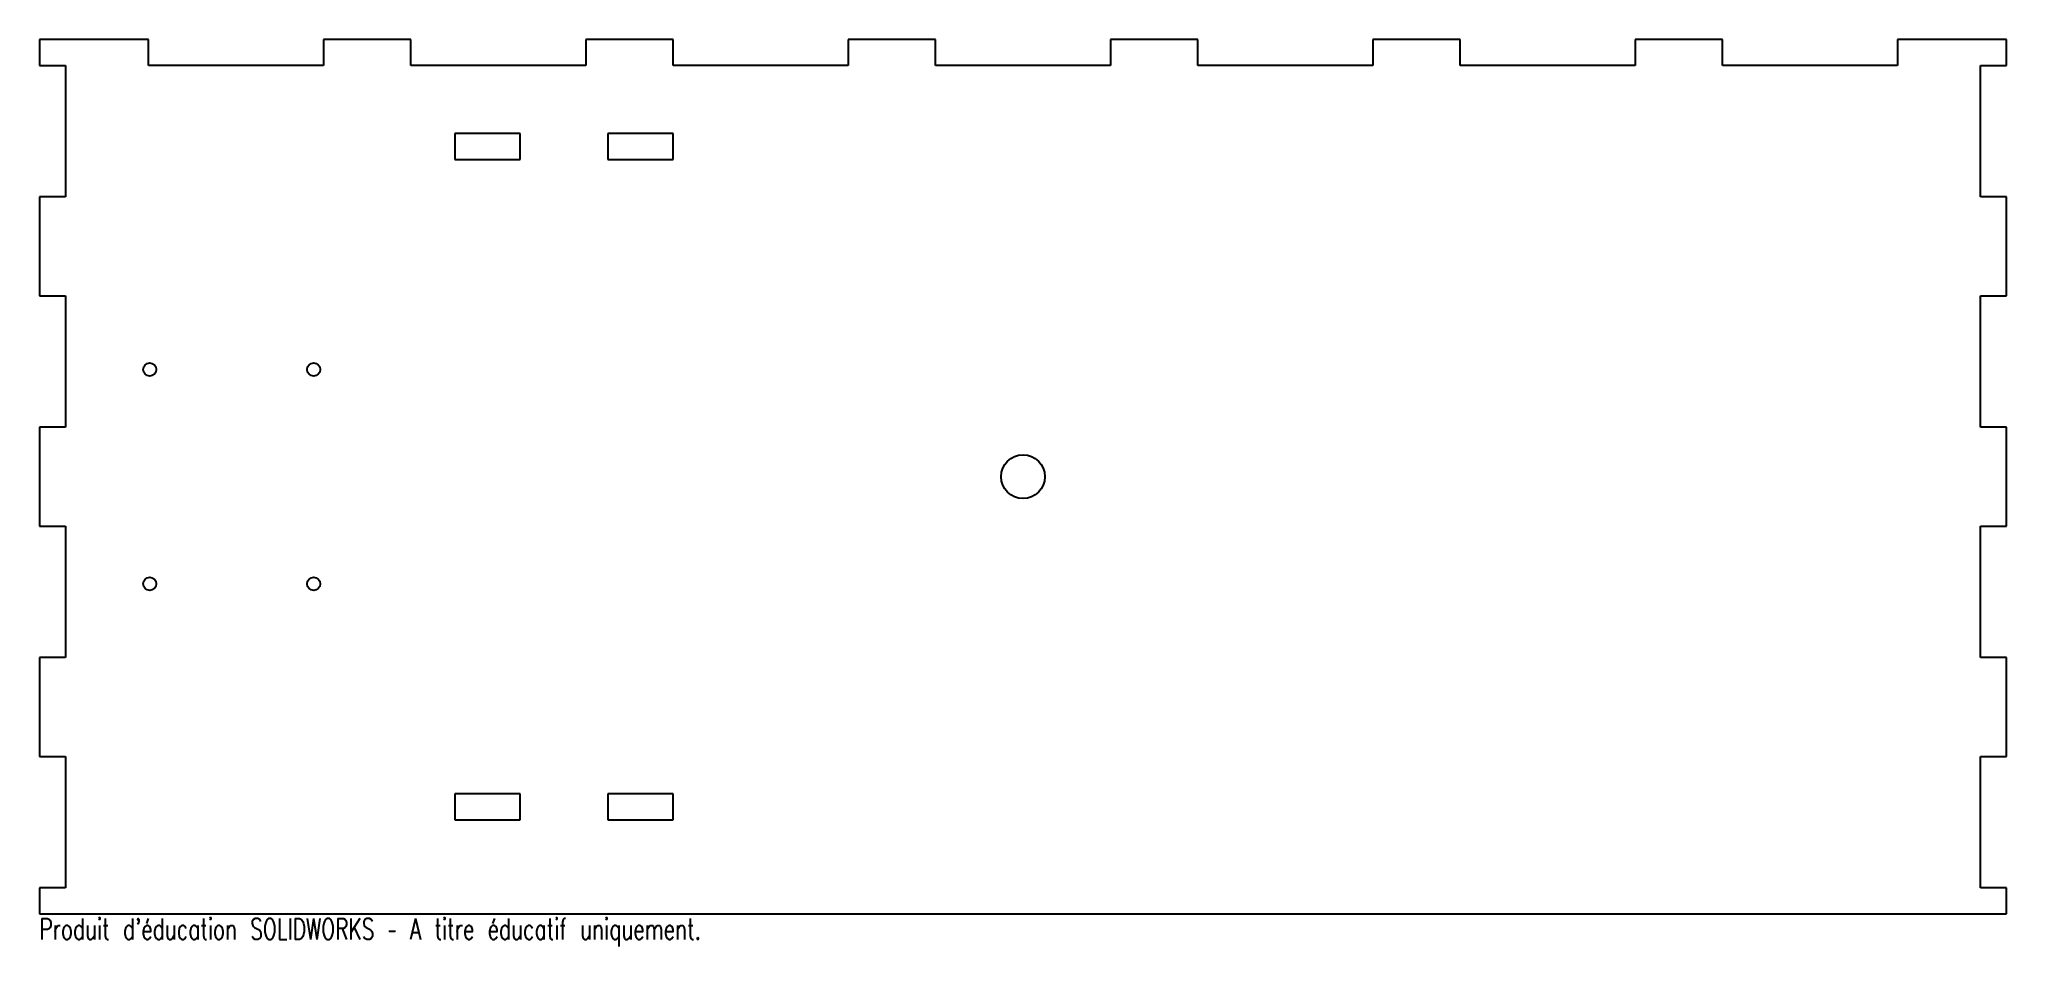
# Model space of a CAD drawing. Header units: millimetres. Extents: x 0 to 450, y -7 to 200.
import ezdxf

# ---------------------------------------------------------------- set-up
doc = ezdxf.new("R2010")
doc.units = ezdxf.units.MM
doc.styles.add('SLDTEXTSTYLE0', font='TXT', dxfattribs={"width": 0.7, "bigfont": 'bigfont'})

msp = doc.modelspace()

# ---------------------------------------------------------------- linework, layer by layer
at = {"color": 7, "linetype": 'Continuous', "lineweight": 25}
for p, q in [((0, 200), (0, 194)), ((25, 200), (0, 200)), ((25, 194), (25, 200)), ((65, 200), (65, 194)), ((85, 200), (65, 200)), ((85, 194), (85, 200)), ((125, 200), (125, 194)), ((145, 200), (125, 200)), ((145, 194), (145, 200)), ((185, 200), (185, 194)), ((205, 200), (185, 200)), ((205, 194), (205, 200)), ((245, 200), (245, 194)), ((265, 200), (245, 200)), ((265, 194), (265, 200)), ((305, 200), (305, 194)), ((325, 200), (305, 200)), ((325, 194), (325, 200)), ((365, 200), (365, 194)), ((385, 200), (365, 200)), ((385, 194), (385, 200)), ((425, 200), (425, 194)), ((450, 200), (425, 200)), ((450, 194), (450, 200)), ((0, 194), (6, 194)), ((6, 194), (6, 164)), ((65, 194), (25, 194)), ((125, 194), (85, 194)), ((185, 194), (145, 194)), ((245, 194), (205, 194)), ((305, 194), (265, 194)), ((365, 194), (325, 194)), ((425, 194), (385, 194)), ((444, 194), (450, 194)), ((444, 164), (444, 194)), ((95, 178.5), (95, 172.5)), ((110, 178.5), (95, 178.5)), ((110, 172.5), (110, 178.5)), ((145, 178.5), (130, 178.5)), ((130, 178.5), (130, 172.5)), ((145, 172.5), (145, 178.5)), ((95, 172.5), (110, 172.5)), ((130, 172.5), (145, 172.5)), ((0, 164), (0, 141.33)), ((6, 164), (0, 164)), ((450, 164), (444, 164)), ((450, 141.33), (450, 164)), ((0, 141.33), (6, 141.33)), ((6, 141.33), (6, 111.33)), ((444, 141.33), (450, 141.33)), ((444, 111.33), (444, 141.33)), ((0, 111.33), (0, 88.67)), ((6, 111.33), (0, 111.33)), ((450, 111.33), (444, 111.33)), ((450, 88.67), (450, 111.33)), ((0, 88.67), (6, 88.67)), ((6, 88.67), (6, 58.67)), ((444, 88.67), (450, 88.67)), ((444, 58.67), (444, 88.67)), ((0, 58.67), (0, 36)), ((6, 58.67), (0, 58.67)), ((450, 58.67), (444, 58.67)), ((450, 36), (450, 58.67)), ((0, 36), (6, 36)), ((6, 36), (6, 6)), ((444, 36), (450, 36)), ((444, 6), (444, 36)), ((110, 27.5), (95, 27.5)), ((95, 27.5), (95, 21.5)), ((110, 21.5), (110, 27.5)), ((145, 27.5), (130, 27.5)), ((130, 27.5), (130, 21.5)), ((145, 21.5), (145, 27.5)), ((95, 21.5), (110, 21.5)), ((130, 21.5), (145, 21.5)), ((6, 6), (0, 6)), ((0, 6), (0, 0)), ((450, 6), (444, 6)), ((450, 0), (450, 6)), ((0, 0), (450, 0))]:
    msp.add_line(p, q, dxfattribs=at)
for centre, radius in [((25.25, 124.5), 1.5), ((62.75, 124.5), 1.5), ((225, 100), 5), ((25.25, 75.5), 1.5), ((62.75, 75.5), 1.5)]:
    msp.add_circle(centre, radius, dxfattribs=at)

# ---------------------------------------------------------------- texts
at = {"color": 7, "linetype": 'Continuous', "insert": (0, -1.02), "char_height": 4.8336, "attachment_point": 1, "style": 'SLDTEXTSTYLE0'}
msp.add_mtext("Produit d'éducation SOLIDWORKS – A titre éducatif uniquement.", dxfattribs=at)

doc.saveas('drawing.dxf')
